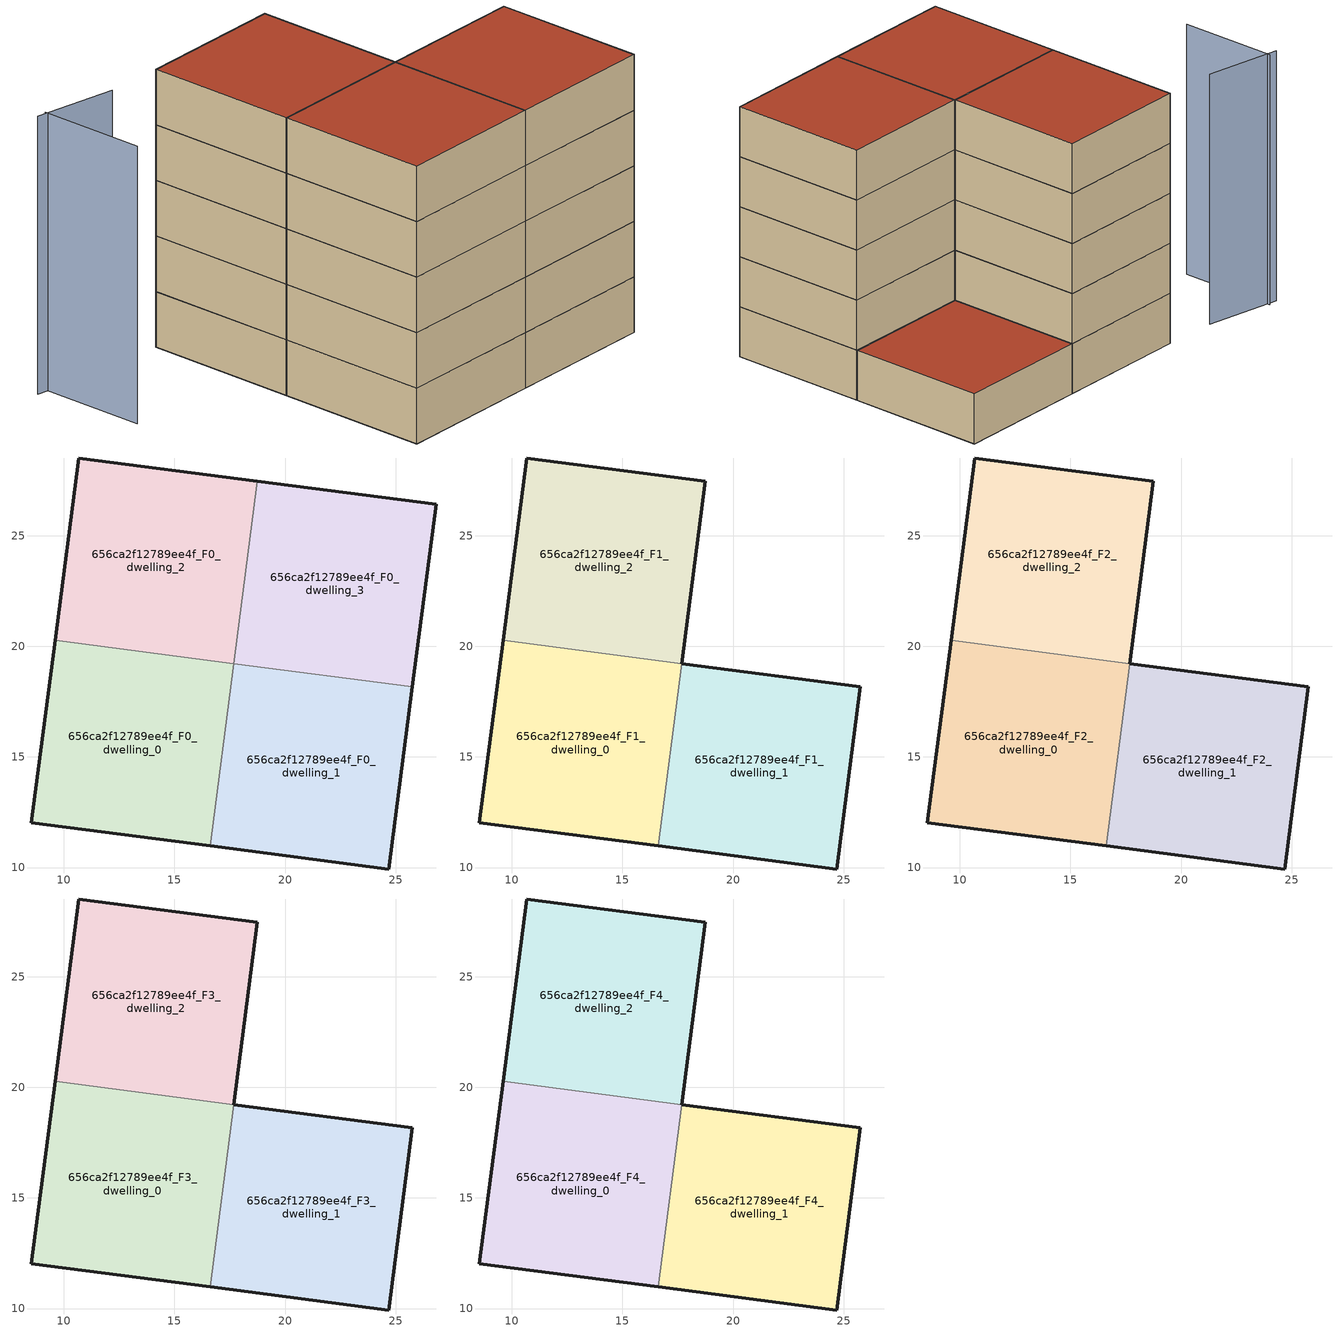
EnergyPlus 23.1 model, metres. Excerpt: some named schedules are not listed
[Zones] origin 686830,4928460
656ca2f12789ee4f_F0_dwelling_0
 floor ground (EU_floor_Construction): 16.62,10.98 17.68,19.22 9.6,20.27 8.54,12.03 z0
 wall outside (EU_wall_Construction): 16.62,10.98 8.54,12.03 9.6,20.27 z0:3
 wall to 656ca2f12789ee4f_F0_dwelling_1 (EU_wall_Construction): 17.68,19.22 16.62,10.98 z0:3
 wall to 656ca2f12789ee4f_F0_dwelling_2 (EU_wall_Construction): 9.6,20.27 17.68,19.22 z0:3
656ca2f12789ee4f_F0_dwelling_1
 floor ground (EU_floor_Construction): 24.7,9.93 25.76,18.18 17.68,19.22 16.62,10.98 z0
 wall outside (EU_wall_Construction): 25.76,18.18 24.7,9.93 16.62,10.98 z0:3
 wall to 656ca2f12789ee4f_F0_dwelling_3 (EU_wall_Construction): 17.68,19.22 25.76,18.18 z0:3
656ca2f12789ee4f_F0_dwelling_2
 floor ground (EU_floor_Construction): 17.68,19.22 18.75,27.47 10.67,28.51 9.6,20.27 z0
 wall outside (EU_wall_Construction): 9.6,20.27 10.67,28.51 18.75,27.47 z0:3
 wall to 656ca2f12789ee4f_F0_dwelling_3 (EU_wall_Construction): 18.75,27.47 17.68,19.22 z0:3
656ca2f12789ee4f_F0_dwelling_3
 floor ground (EU_floor_Construction): 25.76,18.18 26.83,26.42 18.75,27.47 17.68,19.22 z0
 wall outside (EU_wall_Construction): 18.75,27.47 26.83,26.42 25.76,18.18 z0:3
 roof outside (EU_roof_Construction): 26.83,26.42 25.76,18.18 17.68,19.22 18.75,27.47 z3
656ca2f12789ee4f_F1_dwelling_0
 floor to 656ca2f12789ee4f_F0_dwelling_0 (EU_floor_Construction): 16.62,10.98 17.68,19.22 9.6,20.27 8.54,12.03 z3
 wall outside (EU_wall_Construction): 16.62,10.98 8.54,12.03 9.6,20.27 z3:6
 wall to 656ca2f12789ee4f_F1_dwelling_1 (EU_wall_Construction): 17.68,19.22 16.62,10.98 z3:6
 wall to 656ca2f12789ee4f_F1_dwelling_2 (EU_wall_Construction): 9.6,20.27 17.68,19.22 z3:6
656ca2f12789ee4f_F1_dwelling_1
 floor to 656ca2f12789ee4f_F0_dwelling_1 (EU_floor_Construction): 24.7,9.93 25.76,18.18 17.68,19.22 16.62,10.98 z3
 wall outside (EU_wall_Construction): 17.68,19.22 25.76,18.18 24.7,9.93 16.62,10.98 z3:6
656ca2f12789ee4f_F1_dwelling_2
 floor to 656ca2f12789ee4f_F0_dwelling_2 (EU_floor_Construction): 17.68,19.22 18.75,27.47 10.67,28.51 9.6,20.27 z3
 wall outside (EU_wall_Construction): 9.6,20.27 10.67,28.51 18.75,27.47 17.68,19.22 z3:6
656ca2f12789ee4f_F2_dwelling_0
 floor to 656ca2f12789ee4f_F1_dwelling_0 (EU_floor_Construction): 16.62,10.98 17.68,19.22 9.6,20.27 8.54,12.03 z6
 wall outside (EU_wall_Construction): 16.62,10.98 8.54,12.03 9.6,20.27 z6:9
 wall to 656ca2f12789ee4f_F2_dwelling_1 (EU_wall_Construction): 17.68,19.22 16.62,10.98 z6:9
 wall to 656ca2f12789ee4f_F2_dwelling_2 (EU_wall_Construction): 9.6,20.27 17.68,19.22 z6:9
656ca2f12789ee4f_F2_dwelling_1
 floor to 656ca2f12789ee4f_F1_dwelling_1 (EU_floor_Construction): 24.7,9.93 25.76,18.18 17.68,19.22 16.62,10.98 z6
 wall outside (EU_wall_Construction): 17.68,19.22 25.76,18.18 24.7,9.93 16.62,10.98 z6:9
656ca2f12789ee4f_F2_dwelling_2
 floor to 656ca2f12789ee4f_F1_dwelling_2 (EU_floor_Construction): 17.68,19.22 18.75,27.47 10.67,28.51 9.6,20.27 z6
 wall outside (EU_wall_Construction): 9.6,20.27 10.67,28.51 18.75,27.47 17.68,19.22 z6:9
656ca2f12789ee4f_F3_dwelling_0
 floor to 656ca2f12789ee4f_F2_dwelling_0 (EU_floor_Construction): 16.62,10.98 17.68,19.22 9.6,20.27 8.54,12.03 z9
 wall outside (EU_wall_Construction): 16.62,10.98 8.54,12.03 9.6,20.27 z9:12
 wall to 656ca2f12789ee4f_F3_dwelling_1 (EU_wall_Construction): 17.68,19.22 16.62,10.98 z9:12
 wall to 656ca2f12789ee4f_F3_dwelling_2 (EU_wall_Construction): 9.6,20.27 17.68,19.22 z9:12
656ca2f12789ee4f_F3_dwelling_1
 floor to 656ca2f12789ee4f_F2_dwelling_1 (EU_floor_Construction): 24.7,9.93 25.76,18.18 17.68,19.22 16.62,10.98 z9
 wall outside (EU_wall_Construction): 17.68,19.22 25.76,18.18 24.7,9.93 16.62,10.98 z9:12
656ca2f12789ee4f_F3_dwelling_2
 floor to 656ca2f12789ee4f_F2_dwelling_2 (EU_floor_Construction): 17.68,19.22 18.75,27.47 10.67,28.51 9.6,20.27 z9
 wall outside (EU_wall_Construction): 9.6,20.27 10.67,28.51 18.75,27.47 17.68,19.22 z9:12
656ca2f12789ee4f_F4_dwelling_0
 floor to 656ca2f12789ee4f_F3_dwelling_0 (EU_floor_Construction): 16.62,10.98 17.68,19.22 9.6,20.27 8.54,12.03 z12
 wall outside (EU_wall_Construction): 16.62,10.98 8.54,12.03 9.6,20.27 z12:15
 wall to 656ca2f12789ee4f_F4_dwelling_1 (EU_wall_Construction): 17.68,19.22 16.62,10.98 z12:15
 wall to 656ca2f12789ee4f_F4_dwelling_2 (EU_wall_Construction): 9.6,20.27 17.68,19.22 z12:15
 roof outside (EU_roof_Construction): 17.68,19.22 16.62,10.98 8.54,12.03 9.6,20.27 z15
656ca2f12789ee4f_F4_dwelling_1
 floor to 656ca2f12789ee4f_F3_dwelling_1 (EU_floor_Construction): 24.7,9.93 25.76,18.18 17.68,19.22 16.62,10.98 z12
 wall outside (EU_wall_Construction): 17.68,19.22 25.76,18.18 24.7,9.93 16.62,10.98 z12:15
 roof outside (EU_roof_Construction): 25.76,18.18 24.7,9.93 16.62,10.98 17.68,19.22 z15
656ca2f12789ee4f_F4_dwelling_2
 floor to 656ca2f12789ee4f_F3_dwelling_2 (EU_floor_Construction): 17.68,19.22 18.75,27.47 10.67,28.51 9.6,20.27 z12
 wall outside (EU_wall_Construction): 9.6,20.27 10.67,28.51 18.75,27.47 17.68,19.22 z12:15
 roof outside (EU_roof_Construction): 18.75,27.47 17.68,19.22 9.6,20.27 10.67,28.51 z15
shading: 3.75,30.43 3.01,24.62 / 7.53,29.02 3.14,30.46 z0:15
[Building]
EU S2 Campaign: North Axis=0; Terrain=City; Solar Distribution=FullExterior
[Site:Location]
Bologna: Latitude=44.5; Longitude=11.25; Time Zone=1; Elevation=37
[SizingPeriod:WeatherFileDays]
AnnualSizingPeriod: Begin Month=1; Begin Day of Month=1; End Month=12; End Day of Month=31; Day of Week for Start Day=Monday; Use Weather File Daylight Saving Period=No; Use Weather File Rain and Snow Indicators=No
[MATERIAL]
EU_InternalMass_Material: Roughness=MediumRough; Thickness=0.1; Conductivity=1; Density=1800; Specific Heat=900; Thermal Absorptance=0.9; Solar Absorptance=0.7; Visible Absorptance=0.7
[MATERIAL:NOMASS] Roughness=MediumRough; Thermal Absorptance=0.9; Solar Absorptance=0.7; Visible Absorptance=0.7
Name | Thermal Resistance
EU_wall_NoMass | 0.905828
EU_roof_NoMass | 0.37593
EU_floor_NoMass | 0.67114
[CONSTRUCTION]
EU_wall_Construction: EU_wall_NoMass
EU_roof_Construction: EU_roof_NoMass
EU_floor_Construction: EU_floor_NoMass
EU_InternalMass_Construction: EU_InternalMass_Material
[ZONE] Type=1; Multiplier=1; Ceiling Height=autocalculate; Floor Area=autocalculate; Part of Total Floor Area=Yes
Name | Volume
656ca2f12789ee4f_F0_dwelling_0 | 203.185
656ca2f12789ee4f_F1_dwelling_0; 656ca2f12789ee4f_F2_dwelling_0; 656ca2f12789ee4f_F3_dwelling_0; 656ca2f12789ee4f_F4_dwelling_0 | 203.183
656ca2f12789ee4f_F0_dwelling_1; 656ca2f12789ee4f_F1_dwelling_1; 656ca2f12789ee4f_F2_dwelling_1; 656ca2f12789ee4f_F3_dwelling_1; 656ca2f12789ee4f_F4_dwelling_1; 656ca2f12789ee4f_F0_dwelling_2; 656ca2f12789ee4f_F1_dwelling_2; 656ca2f12789ee4f_F2_dwelling_2; 656ca2f12789ee4f_F3_dwelling_2; 656ca2f12789ee4f_F4_dwelling_2 | 203.208
656ca2f12789ee4f_F0_dwelling_3 | 203.173
[INTERNALMASS] Construction=EU_InternalMass_Construction
Name | Zone or ZoneList | Surface Area
656ca2f12789ee4f_F0_dwelling_0_EU_InternalMass | 656ca2f12789ee4f_F0_dwelling_0 | 67.728
656ca2f12789ee4f_F0_dwelling_1_EU_InternalMass | 656ca2f12789ee4f_F0_dwelling_1 | 67.736
656ca2f12789ee4f_F0_dwelling_2_EU_InternalMass | 656ca2f12789ee4f_F0_dwelling_2 | 67.7324
656ca2f12789ee4f_F0_dwelling_3_EU_InternalMass | 656ca2f12789ee4f_F0_dwelling_3 | 67.7291
656ca2f12789ee4f_F1_dwelling_0_EU_InternalMass | 656ca2f12789ee4f_F1_dwelling_0 | 135.457
656ca2f12789ee4f_F1_dwelling_1_EU_InternalMass | 656ca2f12789ee4f_F1_dwelling_1 | 67.7372
656ca2f12789ee4f_F1_dwelling_2_EU_InternalMass | 656ca2f12789ee4f_F1_dwelling_2 | 67.7362
656ca2f12789ee4f_F2_dwelling_0_EU_InternalMass | 656ca2f12789ee4f_F2_dwelling_0 | 135.457
656ca2f12789ee4f_F2_dwelling_1_EU_InternalMass | 656ca2f12789ee4f_F2_dwelling_1 | 67.7372
656ca2f12789ee4f_F2_dwelling_2_EU_InternalMass | 656ca2f12789ee4f_F2_dwelling_2 | 67.7362
656ca2f12789ee4f_F3_dwelling_0_EU_InternalMass | 656ca2f12789ee4f_F3_dwelling_0 | 135.457
656ca2f12789ee4f_F3_dwelling_1_EU_InternalMass | 656ca2f12789ee4f_F3_dwelling_1 | 67.7372
656ca2f12789ee4f_F3_dwelling_2_EU_InternalMass | 656ca2f12789ee4f_F3_dwelling_2 | 67.7362
656ca2f12789ee4f_F4_dwelling_0_EU_InternalMass | 656ca2f12789ee4f_F4_dwelling_0 | 135.457
656ca2f12789ee4f_F4_dwelling_1_EU_InternalMass | 656ca2f12789ee4f_F4_dwelling_1 | 67.7372
656ca2f12789ee4f_F4_dwelling_2_EU_InternalMass | 656ca2f12789ee4f_F4_dwelling_2 | 67.7362
[OTHEREQUIPMENT] Fuel Type=Electricity; Design Level Calculation Method=Watts/Area; Power per Zone Floor Area=1; Fraction Latent=0; Fraction Radiant=0; Fraction Lost=0; Carbon Dioxide Generation Rate=0; EndUse Subcategory=EU_Step8_InternalGains
Name | Zone or ZoneList or Space or SpaceList | Schedule
EU_Step8_InternalGain_656ca2f12789ee4f_F0_dwelling_0_f000 | 656ca2f12789ee4f_F0_dwelling_0 | EU_Step8_GainSchedule_656ca2f12789ee4f_F0_dwelling_0_f000
EU_Step8_InternalGain_656ca2f12789ee4f_F0_dwelling_1_f000 | 656ca2f12789ee4f_F0_dwelling_1 | EU_Step8_GainSchedule_656ca2f12789ee4f_F0_dwelling_1_f000
EU_Step8_InternalGain_656ca2f12789ee4f_F0_dwelling_2_f000 | 656ca2f12789ee4f_F0_dwelling_2 | EU_Step8_GainSchedule_656ca2f12789ee4f_F0_dwelling_2_f000
EU_Step8_InternalGain_656ca2f12789ee4f_F0_dwelling_3_f000 | 656ca2f12789ee4f_F0_dwelling_3 | EU_Step8_GainSchedule_656ca2f12789ee4f_F0_dwelling_3_f000
EU_Step8_InternalGain_656ca2f12789ee4f_F1_dwelling_0_f000 | 656ca2f12789ee4f_F1_dwelling_0 | EU_Step8_GainSchedule_656ca2f12789ee4f_F1_dwelling_0_f000
EU_Step8_InternalGain_656ca2f12789ee4f_F1_dwelling_1_f000 | 656ca2f12789ee4f_F1_dwelling_1 | EU_Step8_GainSchedule_656ca2f12789ee4f_F1_dwelling_1_f000
EU_Step8_InternalGain_656ca2f12789ee4f_F1_dwelling_2_f000 | 656ca2f12789ee4f_F1_dwelling_2 | EU_Step8_GainSchedule_656ca2f12789ee4f_F1_dwelling_2_f000
EU_Step8_InternalGain_656ca2f12789ee4f_F2_dwelling_0_f000 | 656ca2f12789ee4f_F2_dwelling_0 | EU_Step8_GainSchedule_656ca2f12789ee4f_F2_dwelling_0_f000
EU_Step8_InternalGain_656ca2f12789ee4f_F2_dwelling_1_f000 | 656ca2f12789ee4f_F2_dwelling_1 | EU_Step8_GainSchedule_656ca2f12789ee4f_F2_dwelling_1_f000
EU_Step8_InternalGain_656ca2f12789ee4f_F2_dwelling_2_f000 | 656ca2f12789ee4f_F2_dwelling_2 | EU_Step8_GainSchedule_656ca2f12789ee4f_F2_dwelling_2_f000
EU_Step8_InternalGain_656ca2f12789ee4f_F3_dwelling_0_f000 | 656ca2f12789ee4f_F3_dwelling_0 | EU_Step8_GainSchedule_656ca2f12789ee4f_F3_dwelling_0_f000
EU_Step8_InternalGain_656ca2f12789ee4f_F3_dwelling_1_f000 | 656ca2f12789ee4f_F3_dwelling_1 | EU_Step8_GainSchedule_656ca2f12789ee4f_F3_dwelling_1_f000
EU_Step8_InternalGain_656ca2f12789ee4f_F3_dwelling_2_f000 | 656ca2f12789ee4f_F3_dwelling_2 | EU_Step8_GainSchedule_656ca2f12789ee4f_F3_dwelling_2_f000
EU_Step8_InternalGain_656ca2f12789ee4f_F4_dwelling_0_f000 | 656ca2f12789ee4f_F4_dwelling_0 | EU_Step8_GainSchedule_656ca2f12789ee4f_F4_dwelling_0_f000
EU_Step8_InternalGain_656ca2f12789ee4f_F4_dwelling_1_f000 | 656ca2f12789ee4f_F4_dwelling_1 | EU_Step8_GainSchedule_656ca2f12789ee4f_F4_dwelling_1_f000
EU_Step8_InternalGain_656ca2f12789ee4f_F4_dwelling_2_f000 | 656ca2f12789ee4f_F4_dwelling_2 | EU_Step8_GainSchedule_656ca2f12789ee4f_F4_dwelling_2_f000
[ZONEVENTILATION:DESIGNFLOWRATE] Schedule=EU_AlwaysOn; Design Flow Rate Calculation Method=AirChanges/Hour; Air Changes per Hour=0.73129; Ventilation Type=Natural; Fan Pressure Rise=0; Fan Total Efficiency=1; Constant Term Coefficient=1; Temperature Term Coefficient=0; Velocity Term Coefficient=0; Velocity Squared Term Coefficient=0; Minimum Indoor Temperature=-100; Maximum Indoor Temperature=100; Delta Temperature=-100; Minimum Outdoor Temperature=-100; Maximum Outdoor Temperature=100; Maximum Wind Speed=40
Name | Zone or ZoneList or Space or SpaceList
EU_ConstantAir_656ca2f12789ee4f_F0_dwelling_0 | 656ca2f12789ee4f_F0_dwelling_0
EU_ConstantAir_656ca2f12789ee4f_F0_dwelling_1 | 656ca2f12789ee4f_F0_dwelling_1
EU_ConstantAir_656ca2f12789ee4f_F0_dwelling_2 | 656ca2f12789ee4f_F0_dwelling_2
EU_ConstantAir_656ca2f12789ee4f_F0_dwelling_3 | 656ca2f12789ee4f_F0_dwelling_3
EU_ConstantAir_656ca2f12789ee4f_F1_dwelling_0 | 656ca2f12789ee4f_F1_dwelling_0
EU_ConstantAir_656ca2f12789ee4f_F1_dwelling_1 | 656ca2f12789ee4f_F1_dwelling_1
EU_ConstantAir_656ca2f12789ee4f_F1_dwelling_2 | 656ca2f12789ee4f_F1_dwelling_2
EU_ConstantAir_656ca2f12789ee4f_F2_dwelling_0 | 656ca2f12789ee4f_F2_dwelling_0
EU_ConstantAir_656ca2f12789ee4f_F2_dwelling_1 | 656ca2f12789ee4f_F2_dwelling_1
EU_ConstantAir_656ca2f12789ee4f_F2_dwelling_2 | 656ca2f12789ee4f_F2_dwelling_2
EU_ConstantAir_656ca2f12789ee4f_F3_dwelling_0 | 656ca2f12789ee4f_F3_dwelling_0
EU_ConstantAir_656ca2f12789ee4f_F3_dwelling_1 | 656ca2f12789ee4f_F3_dwelling_1
EU_ConstantAir_656ca2f12789ee4f_F3_dwelling_2 | 656ca2f12789ee4f_F3_dwelling_2
EU_ConstantAir_656ca2f12789ee4f_F4_dwelling_0 | 656ca2f12789ee4f_F4_dwelling_0
EU_ConstantAir_656ca2f12789ee4f_F4_dwelling_1 | 656ca2f12789ee4f_F4_dwelling_1
EU_ConstantAir_656ca2f12789ee4f_F4_dwelling_2 | 656ca2f12789ee4f_F4_dwelling_2
[HVACTEMPLATE:THERMOSTAT] Constant Heating Setpoint=20; Constant Cooling Setpoint=50
EU_HeatOnly_656ca2f12789ee4f_F0_dwelling_0; EU_HeatOnly_656ca2f12789ee4f_F0_dwelling_1; EU_HeatOnly_656ca2f12789ee4f_F0_dwelling_2; EU_HeatOnly_656ca2f12789ee4f_F0_dwelling_3; EU_HeatOnly_656ca2f12789ee4f_F1_dwelling_0; EU_HeatOnly_656ca2f12789ee4f_F1_dwelling_1; EU_HeatOnly_656ca2f12789ee4f_F1_dwelling_2; EU_HeatOnly_656ca2f12789ee4f_F2_dwelling_0; EU_HeatOnly_656ca2f12789ee4f_F2_dwelling_1; EU_HeatOnly_656ca2f12789ee4f_F2_dwelling_2; EU_HeatOnly_656ca2f12789ee4f_F3_dwelling_0; EU_HeatOnly_656ca2f12789ee4f_F3_dwelling_1; EU_HeatOnly_656ca2f12789ee4f_F3_dwelling_2; EU_HeatOnly_656ca2f12789ee4f_F4_dwelling_0; EU_HeatOnly_656ca2f12789ee4f_F4_dwelling_1; EU_HeatOnly_656ca2f12789ee4f_F4_dwelling_2
[HVACTEMPLATE:ZONE:IDEALLOADSAIRSYSTEM] System Availability Schedule=EU_AlwaysOn; Maximum Heating Supply Air Temperature=50; Minimum Cooling Supply Air Temperature=13; Maximum Heating Supply Air Humidity Ratio=0.0156; Minimum Cooling Supply Air Humidity Ratio=0.0077; Heating Limit=NoLimit; Cooling Limit=NoLimit; Heating Availability Schedule=EU_AlwaysOn; Cooling Availability Schedule=EU_CoolingOff; Dehumidification Control Type=ConstantSensibleHeatRatio; Cooling Sensible Heat Ratio=0.7; Dehumidification Setpoint=60; Humidification Control Type=None; Humidification Setpoint=30; Outdoor Air Method=None; Outdoor Air Flow Rate per Person=0.00944; Outdoor Air Flow Rate per Zone Floor Area=0; Outdoor Air Flow Rate per Zone=0; Demand Controlled Ventilation Type=None; Outdoor Air Economizer Type=NoEconomizer; Heat Recovery Type=None; Sensible Heat Recovery Effectiveness=0.7; Latent Heat Recovery Effectiveness=0.65
Name | Template Thermostat
656ca2f12789ee4f_F0_dwelling_0 | EU_HeatOnly_656ca2f12789ee4f_F0_dwelling_0
656ca2f12789ee4f_F0_dwelling_1 | EU_HeatOnly_656ca2f12789ee4f_F0_dwelling_1
656ca2f12789ee4f_F0_dwelling_2 | EU_HeatOnly_656ca2f12789ee4f_F0_dwelling_2
656ca2f12789ee4f_F0_dwelling_3 | EU_HeatOnly_656ca2f12789ee4f_F0_dwelling_3
656ca2f12789ee4f_F1_dwelling_0 | EU_HeatOnly_656ca2f12789ee4f_F1_dwelling_0
656ca2f12789ee4f_F1_dwelling_1 | EU_HeatOnly_656ca2f12789ee4f_F1_dwelling_1
656ca2f12789ee4f_F1_dwelling_2 | EU_HeatOnly_656ca2f12789ee4f_F1_dwelling_2
656ca2f12789ee4f_F2_dwelling_0 | EU_HeatOnly_656ca2f12789ee4f_F2_dwelling_0
656ca2f12789ee4f_F2_dwelling_1 | EU_HeatOnly_656ca2f12789ee4f_F2_dwelling_1
656ca2f12789ee4f_F2_dwelling_2 | EU_HeatOnly_656ca2f12789ee4f_F2_dwelling_2
656ca2f12789ee4f_F3_dwelling_0 | EU_HeatOnly_656ca2f12789ee4f_F3_dwelling_0
656ca2f12789ee4f_F3_dwelling_1 | EU_HeatOnly_656ca2f12789ee4f_F3_dwelling_1
656ca2f12789ee4f_F3_dwelling_2 | EU_HeatOnly_656ca2f12789ee4f_F3_dwelling_2
656ca2f12789ee4f_F4_dwelling_0 | EU_HeatOnly_656ca2f12789ee4f_F4_dwelling_0
656ca2f12789ee4f_F4_dwelling_1 | EU_HeatOnly_656ca2f12789ee4f_F4_dwelling_1
656ca2f12789ee4f_F4_dwelling_2 | EU_HeatOnly_656ca2f12789ee4f_F4_dwelling_2
[SIZING:ZONE] Zone Cooling Design Supply Air Temperature Input Method=SupplyAirTemperature; Zone Cooling Design Supply Air Temperature=13; Zone Heating Design Supply Air Temperature Input Method=SupplyAirTemperature; Zone Heating Design Supply Air Temperature=50; Zone Cooling Design Supply Air Humidity Ratio=0.008; Zone Heating Design Supply Air Humidity Ratio=0.008; Cooling Design Air Flow Method=DesignDay; Cooling Design Air Flow Rate=0; Cooling Minimum Air Flow per Zone Floor Area=0.000762; Cooling Minimum Air Flow=0; Cooling Minimum Air Flow Fraction=0.2; Heating Design Air Flow Method=DesignDay; Heating Design Air Flow Rate=0; Heating Maximum Air Flow per Zone Floor Area=0.002032; Heating Maximum Air Flow=0.141576; Heating Maximum Air Flow Fraction=0.3; Account for Dedicated Outdoor Air System=No; Dedicated Outdoor Air System Control Strategy=NeutralSupplyAir; Dedicated Outdoor Air Low Setpoint Temperature for Design=autosize; Dedicated Outdoor Air High Setpoint Temperature for Design=autosize; Zone Load Sizing Method=Sensible Load Only No Latent Load; Zone Latent Cooling Design Supply Air Humidity Ratio Input Method=HumidityRatioDifference; Zone Cooling Design Supply Air Humidity Ratio Difference=0.005; Zone Latent Heating Design Supply Air Humidity Ratio Input Method=HumidityRatioDifference; Zone Humidification Design Supply Air Humidity Ratio Difference=0.005
656ca2f12789ee4f_F0_dwelling_0; 656ca2f12789ee4f_F0_dwelling_1; 656ca2f12789ee4f_F0_dwelling_2; 656ca2f12789ee4f_F0_dwelling_3; 656ca2f12789ee4f_F1_dwelling_0; 656ca2f12789ee4f_F1_dwelling_1; 656ca2f12789ee4f_F1_dwelling_2
